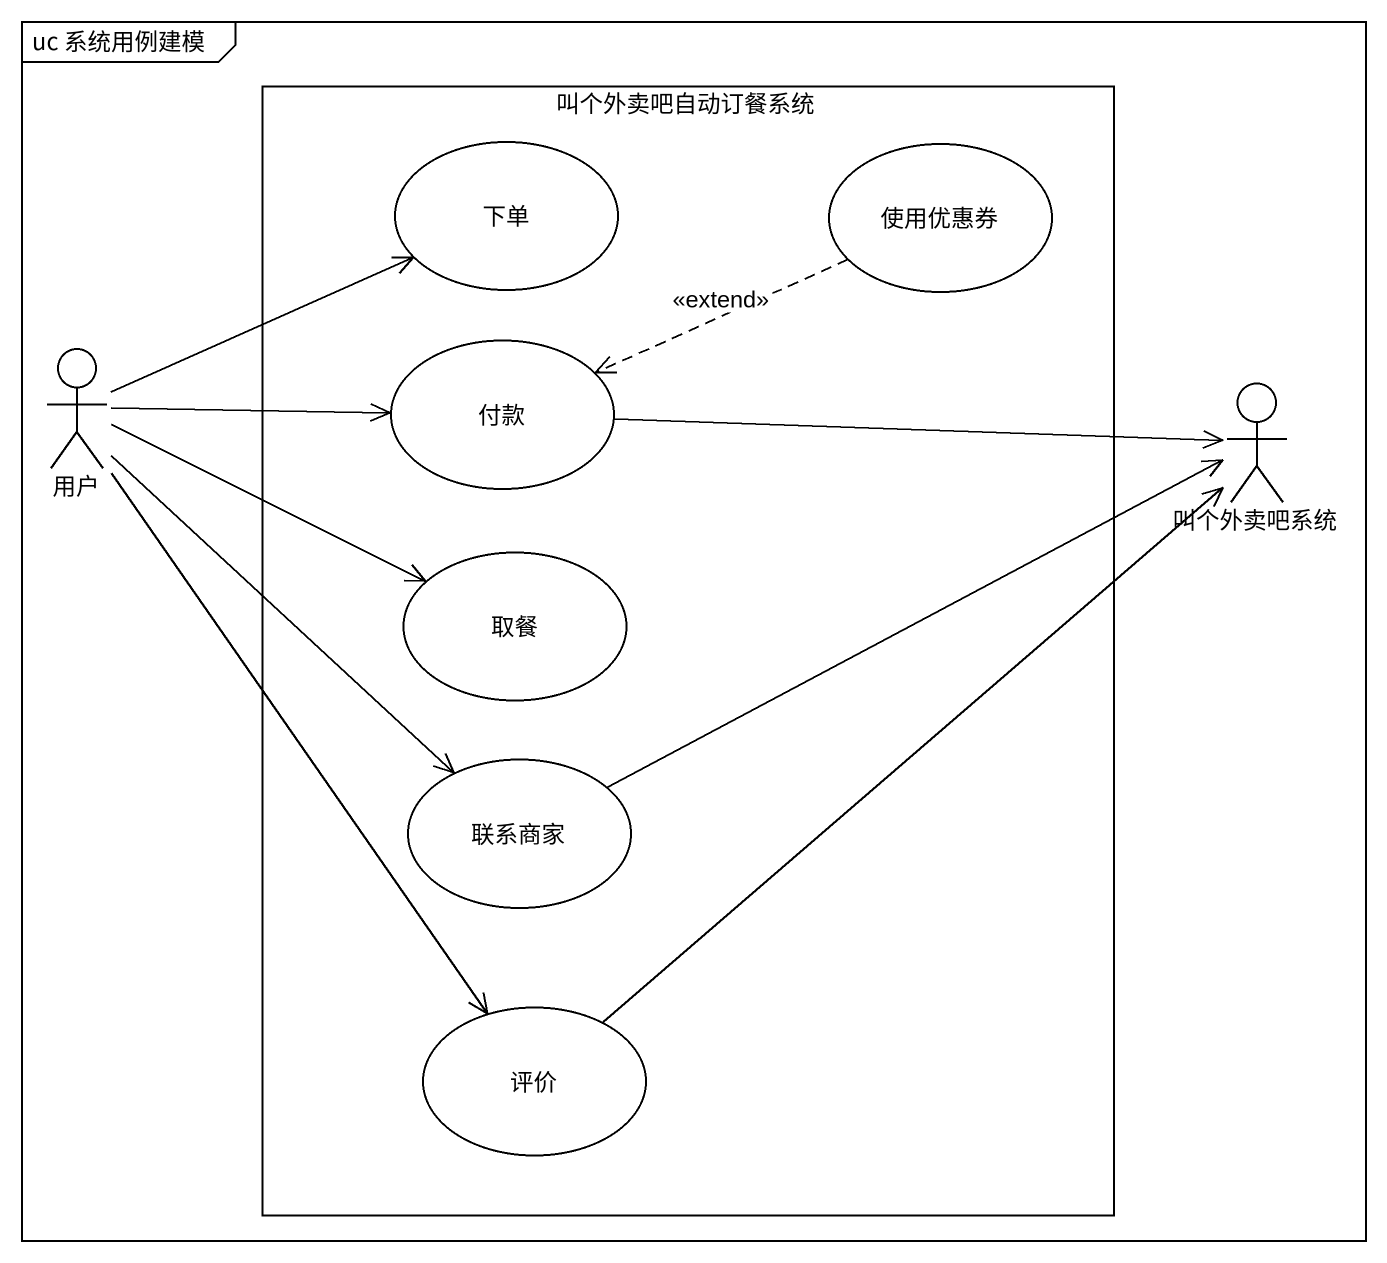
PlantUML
@startuml
mainframe uc 系统用例建模
rectangle 叫个外卖吧自动订餐系统 {
  usecase 下单
  usecase 使用优惠券
  usecase 付款
  usecase 取餐
  usecase 联系商家
  usecase 评价
}
actor 用户
actor 叫个外卖吧系统
使用优惠券 .left.> 付款 : <<extend>>
付款 -right-> 叫个外卖吧系统
用户 -right-> 下单
用户 -right-> 付款
用户 -right-> 取餐
用户 --> 联系商家
用户 --> 评价
叫个外卖吧系统 <-- 评价
联系商家 -right-> 叫个外卖吧系统
@enduml
